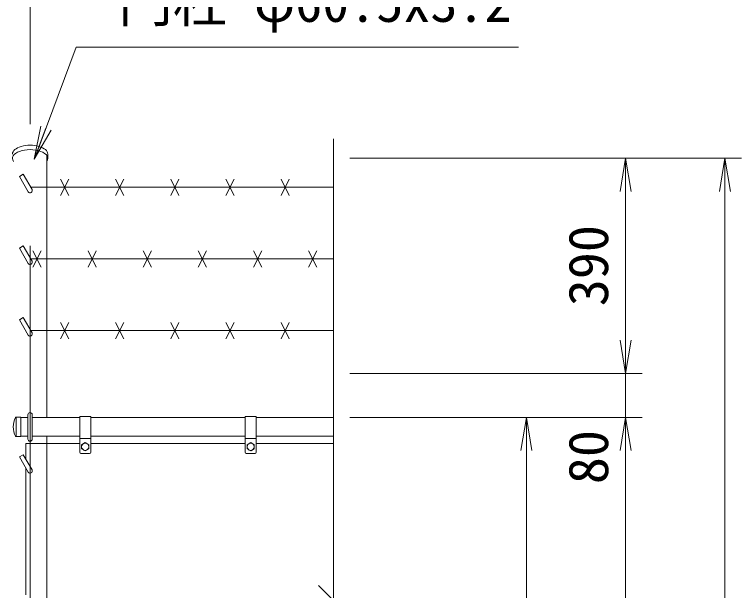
# Model space of a CAD drawing. Units: millimetres, scale not verified. Extents: x -6300 to 6300, y -4455 to 4455.
# Drawn here: x -3485 to -2167, y 437 to 1481 of the extents above; entities that cross this region are included whole.
import ezdxf
from ezdxf.enums import TextEntityAlignment as Align

# ---------------------------------------------------------------- set-up
doc = ezdxf.new("R2010")
doc.units = ezdxf.units.MM
doc.header["$LTSCALE"] = 30
doc.linetypes.add('USER1', pattern=[50.8, 31.75, -6.35, 6.35, -6.35])
for name, color, linetype, lineweight in [('0-0_D-STR1', 1, 'Continuous', 18), ('0-1_D-STR3', 3, 'Continuous', 13), ('0-2_D-BMK', 2, 'USER1', 13), ('0-5_D-DCR-HCH', 7, 'Continuous', 9), ('0-6_D-STR-DIM', 7, 'Continuous', 9), ('0-7_0', 7, 'Continuous', 9), ('0-8_D-STR-TXT', 7, 'Continuous', 9)]:
    doc.layers.add(name, color=color, linetype=linetype, lineweight=lineweight)
doc.styles.add('ＭＳ ゴシック', font='')
doc.styles.get('ＭＳ ゴシック').set_extended_font_data('MS Gothic')

# ---------------------------------------------------------------- blocks, each defined once
blk = doc.blocks.new('_Open')
at = {"layer": '0-7_0'}
blk.add_line((-30, 5), (0, 0), dxfattribs=at)
blk.add_lwpolyline([(-30, -5), (0, 0), (-30, 0)], dxfattribs=at)

msp = doc.modelspace()

# ---------------------------------------------------------------- linework, layer by layer
at = {"layer": '0-0_D-STR1'}
for p, q in [((-3426.99, 750.95), (-3426.99, 1225.98)), ((-3425.14, 1220.66), (-3425.14, 1228.62)), ((-3482.58, 751.45), (-3474.24, 751.45)), ((-3482.24, 751.45), (-3482.24, 716.45)), ((-3474.24, 751.45), (-3474.24, 716.45)), ((-3461.24, 750.95), (-3474.24, 750.95)), ((-3367.24, 750.95), (-3453.24, 750.95)), ((-3067.24, 750.95), (-3347.24, 750.95)), ((-2907.24, 750.95), (-3047.24, 750.95)), ((-3482.58, 716.45), (-3474.24, 716.45)), ((-3461.24, 716.95), (-3474.24, 716.95)), ((-3367.24, 716.95), (-3453.24, 716.95)), ((-3426.99, -985.05), (-3426.99, 716.95)), ((-3067.24, 716.95), (-3347.24, 716.95)), ((-2907.24, 716.95), (-3047.24, 716.95))]:
    msp.add_line(p, q, dxfattribs=at)
for centre, radius, start, end in [((-3482.58, 750.45), 1, 90, 147.70173), ((-3452.02, 733.95), 35.72, 151.52136, 208.47864), ((-3482.58, 717.45), 1, 212.29827, 270)]:
    msp.add_arc(centre, radius, start, end, dxfattribs=at)
for centre, start_param, end_param in [((-3457.24, 1228.62), 6.2831853, 9.424778), ((-3457.24, 1220.66), 5.9420265, 9.7659367)]:
    msp.add_ellipse(centre, major_axis=(32.1, 0), ratio=0.494803, start_param=start_param, end_param=end_param, dxfattribs=at)
at = {"layer": '0-1_D-STR3'}
for p, q in [((-3476.64, 1187.83), (-3469.71, 1191.83)), ((-3476.64, 1187.83), (-3460.71, 1160.24)), ((-3469.71, 1191.83), (-3453.78, 1164.24)), ((-3402.24, 1153.24), (-3387.24, 1183.24)), ((-3402.24, 1183.24), (-3387.24, 1153.24)), ((-3302.24, 1153.24), (-3287.24, 1183.24)), ((-3302.24, 1183.24), (-3287.24, 1153.24)), ((-3202.24, 1153.24), (-3187.24, 1183.24)), ((-3202.24, 1183.24), (-3187.24, 1153.24)), ((-3102.24, 1153.24), (-3087.24, 1183.24)), ((-3102.24, 1183.24), (-3087.24, 1153.24)), ((-3002.24, 1153.24), (-2987.24, 1183.24)), ((-3002.24, 1183.24), (-2987.24, 1153.24)), ((-2907.24, 1168.24), (-3456.09, 1168.24)), ((-3476.64, 1057.92), (-3469.71, 1061.92)), ((-3476.64, 1057.92), (-3460.71, 1030.33)), ((-3469.71, 1061.92), (-3453.78, 1034.33)), ((-3452.24, 1023.33), (-3437.24, 1053.33)), ((-3452.24, 1053.33), (-3437.24, 1023.33)), ((-3352.24, 1023.33), (-3337.24, 1053.33)), ((-3352.24, 1053.33), (-3337.24, 1023.33)), ((-3252.24, 1023.33), (-3237.24, 1053.33)), ((-3252.24, 1053.33), (-3237.24, 1023.33)), ((-3152.24, 1023.33), (-3137.24, 1053.33)), ((-3152.24, 1053.33), (-3137.24, 1023.33)), ((-3052.24, 1023.33), (-3037.24, 1053.33)), ((-3052.24, 1053.33), (-3037.24, 1023.33)), ((-2952.24, 1023.33), (-2937.24, 1053.33)), ((-2952.24, 1053.33), (-2937.24, 1023.33)), ((-2907.24, 1038.33), (-3456.09, 1038.33)), ((-3476.64, 928.02), (-3469.71, 932.02)), ((-3476.64, 928.02), (-3460.71, 900.43)), ((-3469.71, 932.02), (-3453.78, 904.43)), ((-3402.24, 893.43), (-3387.24, 923.43)), ((-3402.24, 923.43), (-3387.24, 893.43)), ((-3302.24, 893.43), (-3287.24, 923.43)), ((-3302.24, 923.43), (-3287.24, 893.43)), ((-3202.24, 893.43), (-3187.24, 923.43)), ((-3202.24, 923.43), (-3187.24, 893.43)), ((-3102.24, 893.43), (-3087.24, 923.43)), ((-3102.24, 923.43), (-3087.24, 893.43)), ((-3002.24, 893.43), (-2987.24, 923.43)), ((-3002.24, 923.43), (-2987.24, 893.43)), ((-2907.24, 908.43), (-3456.09, 908.43)), ((-3461.24, 711.95), (-3461.24, 755.95)), ((-3453.24, 711.95), (-3453.24, 755.95)), ((-3367.24, 752.95), (-3367.24, 687.95)), ((-3347.24, 752.95), (-3367.24, 752.95)), ((-3347.24, 752.95), (-3347.24, 687.95)), ((-3067.24, 752.95), (-3067.24, 687.95)), ((-3047.24, 752.95), (-3067.24, 752.95)), ((-3047.24, 752.95), (-3047.24, 687.95)), ((-3347.24, 712.95), (-3367.24, 712.95)), ((-3047.24, 712.95), (-3067.24, 712.95)), ((-3465.24, 703.95), (-3367.24, 703.95)), ((-3465.24, 675.81), (-3465.24, 703.95)), ((-3363.74, 701.69), (-3357.24, 705.45)), ((-3363.74, 701.69), (-3363.74, 694.21)), ((-3357.24, 705.45), (-3350.74, 701.69)), ((-3350.74, 701.69), (-3350.74, 694.21)), ((-3347.24, 703.95), (-3067.24, 703.95)), ((-3063.74, 701.69), (-3057.24, 705.45)), ((-3063.74, 701.69), (-3063.74, 694.21)), ((-3057.24, 705.45), (-3050.74, 701.69)), ((-3050.74, 701.69), (-3050.74, 694.21)), ((-3047.24, 703.95), (-2907.24, 703.95)), ((-3349.24, 685.95), (-3365.24, 685.95)), ((-3049.24, 685.95), (-3065.24, 685.95)), ((-3476.64, 679.54), (-3469.71, 683.54)), ((-3476.64, 679.54), (-3460.71, 651.95)), ((-3469.71, 683.54), (-3453.78, 655.95)), ((-3465.24, 429.31), (-3465.24, 659.81))]:
    msp.add_line(p, q, dxfattribs=at)
for points in [[(-3363.74, 694.21), (-3357.24, 690.45), (-3350.74, 694.21)], [(-3063.74, 694.21), (-3057.24, 690.45), (-3050.74, 694.21)]]:
    msp.add_lwpolyline(points, dxfattribs=at)
for centre in [(-3357.24, 697.95), (-3057.24, 697.95)]:
    msp.add_circle(centre, 6.49, dxfattribs=at)
for centre, radius, start, end in [((-3457.24, 1162.24), 4, 210, 30), ((-3457.24, 1032.33), 4, 210, 30), ((-3457.24, 902.43), 4, 210, 30), ((-3457.24, 755.95), 4, 0, 180), ((-3457.24, 711.95), 4, 180, 0), ((-3365.24, 687.95), 2, 180, 270), ((-3349.24, 687.95), 2, 270, 0), ((-3065.24, 687.95), 2, 180, 270), ((-3049.24, 687.95), 2, 270, 0), ((-3457.24, 653.95), 4, 210, 30)]:
    msp.add_arc(centre, radius, start, end, dxfattribs=at)
at = {"layer": '0-2_D-BMK'}
msp.add_line((-3457.24, -1414.05), (-3457.24, 1252.95), dxfattribs=at)
at = {"layer": '0-5_D-DCR-HCH'}
msp.add_line((-2907.24, 419.51), (-2934.35, 446.62), dxfattribs=at)
at = {"layer": '0-6_D-STR-DIM'}
for p, q in [((-3457.24, 1282.95), (-3457.24, 1952.95)), ((-2907.24, 1255.95), (-2907.24, -108.4)), ((-2877.24, 1220.95), (-2167.24, 1220.95)), ((-2877.24, 1220.95), (-2347.24, 1220.95)), ((-2377.24, 890.95), (-2377.24, 1160.95)), ((-2197.24, -989.05), (-2197.24, 1160.95)), ((-2377.24, 890.95), (-2377.24, 950.95)), ((-2877.24, 830.95), (-2347.24, 830.95)), ((-2877.24, 830.95), (-2347.24, 830.95)), ((-2377.24, 750.95), (-2377.24, 830.95)), ((-2877.24, 750.95), (-2527.24, 750.95)), ((-2877.24, 750.95), (-2347.24, 750.95)), ((-2877.24, 750.95), (-2347.24, 750.95)), ((-2557.24, -959.05), (-2557.24, 690.95)), ((-2377.24, -989.05), (-2377.24, 690.95)), ((-2377.24, 690.95), (-2377.24, 630.95))]:
    msp.add_line(p, q, dxfattribs=at)
at = {"layer": '0-8_D-STR-TXT'}
msp.add_lwpolyline([(-2571.47, 1422.45), (-3373.49, 1422.45), (-3448.89, 1221.18)], dxfattribs=at)

# ---------------------------------------------------------------- block references
at = {"layer": '0-6_D-STR-DIM', "xscale": 2, "yscale": 2}
for p, rotation in [((-2377.24, 1220.95), 90), ((-2197.24, 1220.95), 90), ((-2377.24, 830.95), 270), ((-2377.24, 830.95), 270), ((-2557.24, 750.95), 90), ((-2377.24, 750.95), 90), ((-2377.24, 750.95), 90)]:
    msp.add_blockref('_Open', p, dxfattribs=dict(at, rotation=rotation))
at = {"layer": '0-8_D-STR-TXT', "xscale": 2, "yscale": 2, "rotation": 249.46512}
msp.add_blockref('_Open', (-3449.59, 1219.31), dxfattribs=at)

# ---------------------------------------------------------------- texts
at = {"layer": '0-6_D-STR-DIM', "style": 'ＭＳ ゴシック'}
for s, p in [('390', (-2387.37, 952.64)), ('80', (-2387.36, 630.2))]:
    msp.add_text(s, height=72.14, rotation=90, dxfattribs=at).set_placement(p, align=Align.BOTTOM_LEFT)
at = {"layer": '0-8_D-STR-TXT', "style": 'ＭＳ ゴシック'}
msp.add_text('門柱 φ60.5x3.2', height=72.14, dxfattribs=at).set_placement((-3297.11, 1446.47), align=Align.BOTTOM_LEFT)

doc.saveas('drawing.dxf')
